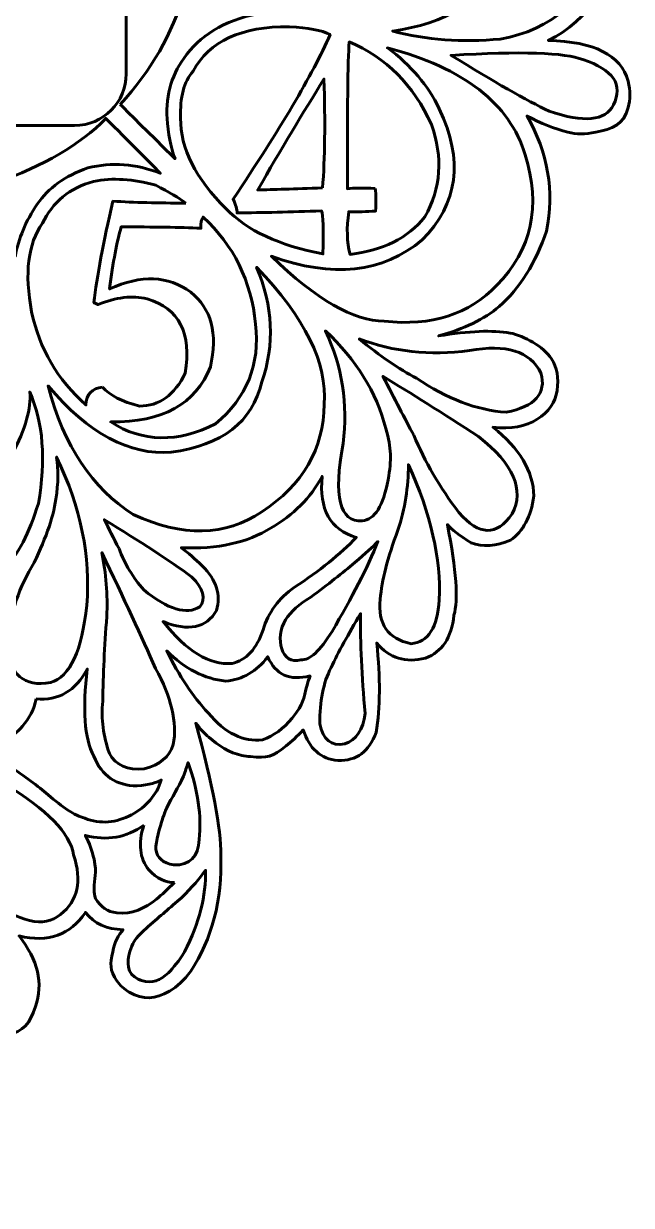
# Model space of a CAD drawing. Header units: millimetres. Extents: x -101 to 243, y -140 to 147.
# Drawn here: x 11.8 to 94.3, y -127.7 to 32.8 of the extents above; entities that cross this region are included whole.
import ezdxf

# ---------------------------------------------------------------- set-up
doc = ezdxf.new("R2010")
doc.units = ezdxf.units.MM
doc.linetypes.add('K5LT32768', pattern=[0])
doc.linetypes.add('K5LT_BASIC', pattern=[0])
doc.layers.add('layer 1', color=7, linetype='Continuous')

# ---------------------------------------------------------------- blocks, each defined once
blk = doc.blocks.new('U1')
at = {"layer": 'layer 1', "color": 5, "linetype": 'K5LT_BASIC', "lineweight": 60, "true_color": 0x0000ff}
for p, q in [((18.72, 76.98), (-25.28, 76.98)), ((-32.28, 69.98), (-32.28, 25.98)), ((25.72, 25.98), (25.72, 69.98)), ((-25.28, 18.98), (18.72, 18.98))]:
    blk.add_line(p, q, dxfattribs=at)
for radius in [4.1, 0.75]:
    blk.add_circle((-3.28, 47.98), radius, dxfattribs=at)
for centre, start, end in [((-25.28, 69.98), 90, 180), ((18.72, 69.98), 0, 90), ((-25.28, 25.98), 180, 270), ((18.72, 25.98), 270, 0)]:
    blk.add_arc(centre, 7, start, end, dxfattribs=at)

msp = doc.modelspace()

# ---------------------------------------------------------------- linework, layer by layer
at = {"layer": 'layer 1', "color": 5, "linetype": 'K5LT32768', "lineweight": 60, "true_color": 0x0000ff}
for points, knots in [([(-20.64, 134.48), (-18.12, 138.97), (-14.51, 142.13), (-9.82, 143.97), (-7.6, 144.84), (-6.31, 145), (-3.92, 144.98), (-0.04, 144.95), (3.35, 144.06), (6.24, 142.31), (9.67, 140.46), (12.34, 137.76), (14.26, 134.21), (14.51, 139.43), (15.87, 142.99), (18.35, 144.9), (18.92, 145.2), (19.46, 145.43), (20, 145.57), (21.34, 145.92), (22.22, 145.72), (23.49, 145.23), (24, 145.03), (24.48, 144.81), (24.74, 144.63), (25.43, 144.14), (26.01, 143.36), (26.47, 142.27), (27.05, 140.39), (27.04, 138.33), (26.45, 136.11), (26.09, 134.64), (25.5, 133.1), (24.67, 131.47), (29.12, 133.93), (33.38, 134.92), (37.44, 134.45), (40.46, 134.12), (43.1, 133.28), (45.35, 131.95), (47.54, 130.65), (50.35, 128.03), (51.73, 125.87), (53.01, 123.88), (53.97, 121.41), (54.61, 118.44), (54.78, 116.84), (54.9, 115.34), (54.96, 113.95), (57.3, 117.61), (59.71, 119.83), (62.17, 120.62), (64.41, 121.35), (66.33, 120.86), (67.96, 119.15), (69.36, 117.81), (69.79, 115.98), (69.25, 113.68), (68.48, 111.83), (67.54, 110.38), (66.45, 109.32), (65.23, 108.15), (63.94, 107.15), (62.58, 106.34), (65.31, 106.39), (67.88, 105.99), (70.28, 105.13), (73.03, 104.34), (75.63, 102.62), (78.06, 99.97), (79.92, 98.2), (81.39, 95.65), (82.47, 92.32), (83.38, 88.81), (83.36, 85.34), (82.43, 81.9), (82.04, 79.95), (81.33, 78.02), (80.29, 76.11), (82.99, 77.54), (85.64, 78.25), (88.23, 78.24), (89.77, 78.25), (91.07, 77.85), (92.15, 77.03), (93.25, 76.32), (93.95, 75.09), (94.26, 73.36), (94.28, 71.79), (94.04, 70.65), (93.55, 69.96), (92.66, 68.74), (91.56, 67.85), (90.25, 67.29), (88.09, 66.2), (85.66, 65.65), (82.95, 65.64), (85.89, 63.94), (88.34, 61.73), (90.3, 59.01), (92.84, 55.03), (93.91, 50.72), (93.5, 46.06), (92.01, 38.43), (88.51, 33.25), (83, 30.52), (89.22, 30.37), (92.84, 28.53), (93.86, 25), (94.15, 23.67), (94.15, 22.47), (93.85, 21.43), (93.16, 18.99), (91.74, 18.51), (89.45, 18.05), (88.03, 17.76), (86.78, 17.77), (85.67, 18.06), (83.82, 18.54), (81.97, 19.27), (80.12, 20.25), (82.98, 15.28), (83.85, 10.07), (82.75, 4.63), (81.3, 0.3), (79.17, -3.11), (76.34, -5.61), (74.32, -7.34), (71.57, -8.68), (68.11, -9.61), (72.25, -8.93), (75.48, -8.8), (77.81, -9.22), (79.75, -9.58), (82.32, -11.05), (83.43, -12.72), (84.19, -13.88), (84.45, -15.32), (84.2, -17.04), (83.99, -18.64), (83.08, -19.93), (81.48, -20.93), (79.96, -21.94), (77.96, -22.3), (75.5, -22), (79.09, -24.87), (80.95, -27.99), (81.06, -31.34), (80.64, -34.16), (79.59, -36.16), (77.9, -37.35), (75.9, -38.17), (74.1, -38.29), (72.52, -37.71), (70.94, -36.71), (69.88, -35.88), (69.31, -35.22), (70.52, -41.41), (70.82, -45.52), (70.2, -47.54), (69.87, -50.59), (68.58, -52.52), (66.35, -53.35), (63.64, -54.05), (61.42, -53.37), (59.72, -51.31), (60.23, -56.03), (60.2, -60.08), (59.63, -63.46), (58.71, -66.03), (56.99, -67.31), (54.47, -67.28), (52.13, -67.04), (50.55, -65.64), (49.75, -63.1), (48.92, -63.98), (48.16, -64.7), (47.45, -65.27), (45.59, -66.77), (44.84, -66.97), (42.59, -66.73), (42.17, -66.69), (41.77, -66.63), (41.41, -66.56), (39.79, -66.25), (38.18, -65.2), (36.94, -64.11), (36.34, -63.59), (35.75, -62.96), (35.15, -62.21), (37.47, -70.57), (38.61, -76.54), (38.57, -80.14), (38.73, -86.23), (37.37, -91.49), (34.47, -95.89), (33.59, -97.08), (32.63, -97.98), (31.57, -98.59), (29.68, -99.68), (28.03, -99.83), (26.12, -98.72), (25.46, -98.33), (24.91, -97.82), (24.46, -97.19), (23.44, -95.73), (23.53, -94.92), (23.89, -93.23), (24.17, -91.93), (24.64, -90.93), (25.3, -90.24), (23.09, -90.19), (21.39, -89.41), (20.18, -87.88), (18.16, -90.97), (15.16, -92.04), (11.17, -91.08), (13.75, -94.34), (14.49, -97.53), (13.41, -100.68), (12.58, -103.09), (11.9, -103.93), (9.47, -104.6), (6.08, -105.54), (2.98, -104.42), (0.18, -101.23), (0.89, -106), (3.03, -111.29), (6.59, -117.08), (8.65, -120.99), (9.03, -124.52), (7.74, -127.67)], [0, 0, 0, 0, 0.012821, 0.012821, 0.012821, 0.025641, 0.025641, 0.025641, 0.038462, 0.038462, 0.038462, 0.051282, 0.051282, 0.051282, 0.064103, 0.064103, 0.064103, 0.076923, 0.076923, 0.076923, 0.089744, 0.089744, 0.089744, 0.102564, 0.102564, 0.102564, 0.115385, 0.115385, 0.115385, 0.128205, 0.128205, 0.128205, 0.141026, 0.141026, 0.141026, 0.153846, 0.153846, 0.153846, 0.166667, 0.166667, 0.166667, 0.179487, 0.179487, 0.179487, 0.192308, 0.192308, 0.192308, 0.205128, 0.205128, 0.205128, 0.217949, 0.217949, 0.217949, 0.230769, 0.230769, 0.230769, 0.24359, 0.24359, 0.24359, 0.25641, 0.25641, 0.25641, 0.269231, 0.269231, 0.269231, 0.282051, 0.282051, 0.282051, 0.294872, 0.294872, 0.294872, 0.307692, 0.307692, 0.307692, 0.320513, 0.320513, 0.320513, 0.333333, 0.333333, 0.333333, 0.346154, 0.346154, 0.346154, 0.358974, 0.358974, 0.358974, 0.371795, 0.371795, 0.371795, 0.384615, 0.384615, 0.384615, 0.397436, 0.397436, 0.397436, 0.410256, 0.410256, 0.410256, 0.423077, 0.423077, 0.423077, 0.435897, 0.435897, 0.435897, 0.448718, 0.448718, 0.448718, 0.461538, 0.461538, 0.461538, 0.474359, 0.474359, 0.474359, 0.487179, 0.487179, 0.487179, 0.5, 0.5, 0.5, 0.512821, 0.512821, 0.512821, 0.525641, 0.525641, 0.525641, 0.538462, 0.538462, 0.538462, 0.551282, 0.551282, 0.551282, 0.564103, 0.564103, 0.564103, 0.576923, 0.576923, 0.576923, 0.589744, 0.589744, 0.589744, 0.602564, 0.602564, 0.602564, 0.615385, 0.615385, 0.615385, 0.628205, 0.628205, 0.628205, 0.641026, 0.641026, 0.641026, 0.653846, 0.653846, 0.653846, 0.666667, 0.666667, 0.666667, 0.679487, 0.679487, 0.679487, 0.692308, 0.692308, 0.692308, 0.705128, 0.705128, 0.705128, 0.717949, 0.717949, 0.717949, 0.730769, 0.730769, 0.730769, 0.74359, 0.74359, 0.74359, 0.75641, 0.75641, 0.75641, 0.769231, 0.769231, 0.769231, 0.782051, 0.782051, 0.782051, 0.794872, 0.794872, 0.794872, 0.807692, 0.807692, 0.807692, 0.820513, 0.820513, 0.820513, 0.833333, 0.833333, 0.833333, 0.846154, 0.846154, 0.846154, 0.858974, 0.858974, 0.858974, 0.871795, 0.871795, 0.871795, 0.884615, 0.884615, 0.884615, 0.897436, 0.897436, 0.897436, 0.910256, 0.910256, 0.910256, 0.923077, 0.923077, 0.923077, 0.935897, 0.935897, 0.935897, 0.948718, 0.948718, 0.948718, 0.961538, 0.961538, 0.961538, 0.974359, 0.974359, 0.974359, 1, 1, 1, 1]), ([(73.64, 59.56), (70.05, 61.87), (66.24, 63.44), (62.2, 64.27), (71.88, 66.73), (79.06, 66.06), (83.74, 62.27), (90.23, 57.69), (92.53, 51.36), (90.64, 43.27), (88.19, 36.1), (83.47, 31.91), (76.49, 30.71), (71.29, 30.22), (66.43, 30.58), (61.89, 31.78), (68.98, 32.79), (74.09, 35.83), (77.21, 40.9), (79.41, 44.49), (79.93, 47.31), (78.92, 51.46), (78.16, 54.65), (76.39, 57.35), (73.64, 59.56)], [0, 0, 0, 0, 0.111111, 0.111111, 0.111111, 0.222222, 0.222222, 0.222222, 0.333333, 0.333333, 0.333333, 0.444444, 0.444444, 0.444444, 0.555556, 0.555556, 0.555556, 0.666667, 0.666667, 0.666667, 0.777778, 0.777778, 0.777778, 1, 1, 1, 1]), ([(24.91, 21.83), (29.09, 26.39), (31.98, 31.42), (33.59, 36.92), (37.18, 35.95), (40.54, 35.03), (43.65, 34.16), (38.97, 33.2), (35.61, 31.17), (33.55, 28.06), (31.74, 25.63), (31, 22.69), (31.32, 19.25), (31.57, 17.06), (31.91, 15.46), (32.35, 14.44), (28.9, 17.85), (26.42, 20.31), (24.91, 21.83)], [0, 0, 0, 0, 0.142857, 0.142857, 0.142857, 0.285714, 0.285714, 0.285714, 0.428571, 0.428571, 0.428571, 0.571429, 0.571429, 0.571429, 0.714286, 0.714286, 0.714286, 1, 1, 1, 1]), ([(33.1, 19.95), (32.99, 22.81), (33.55, 24.93), (34.79, 26.32), (36.97, 30.42), (41.33, 32.44), (47.88, 32.37), (50.41, 32.26), (52.25, 31.91), (53.4, 31.3), (50.97, 25.85), (46.58, 18.4), (40.22, 8.96), (40.59, 8.21), (40.77, 7.58), (40.76, 7.09), (44.2, 7.13), (48.03, 7.22), (52.24, 7.36), (52.43, 6.8), (52.49, 4.86), (52.42, 1.53), (46.47, 2.67), (42.09, 4.71), (39.29, 7.67), (35.13, 11.76), (33.07, 15.85), (33.1, 19.95)], [0, 0, 0, 0, 0.1, 0.1, 0.1, 0.2, 0.2, 0.2, 0.3, 0.3, 0.3, 0.4, 0.4, 0.4, 0.5, 0.5, 0.5, 0.6, 0.6, 0.6, 0.7, 0.7, 0.7, 0.8, 0.8, 0.8, 1, 1, 1, 1]), ([(68.21, 21.23), (66.71, 24.37), (64.37, 27.13), (61.18, 29.51), (71.54, 26.78), (77.77, 21.94), (79.87, 15), (82.04, 8.01), (80.76, 2.11), (76.04, -2.71), (72.26, -6.69), (67.16, -8.32), (60.73, -7.61), (56.65, -7.62), (51.55, -4.68), (45.42, 1.21), (53.72, -1.79), (60.54, -1.05), (65.9, 3.43), (70.76, 8.33), (71.53, 14.27), (68.21, 21.23)], [0, 0, 0, 0, 0.125, 0.125, 0.125, 0.25, 0.25, 0.25, 0.375, 0.375, 0.375, 0.5, 0.5, 0.5, 0.625, 0.625, 0.625, 0.75, 0.75, 0.75, 1, 1, 1, 1]), ([(59.53, 10.42), (57.8, 10.5), (56.54, 10.49), (55.74, 10.37), (55.72, 21.06), (55.8, 27.71), (55.98, 30.32), (61, 28.2), (64.72, 24.46), (67.14, 19.1), (68.75, 14.63), (68.45, 10.45), (66.25, 6.55), (63.94, 3.67), (60.55, 1.97), (56.1, 1.47), (55.67, 3.13), (55.61, 5.05), (55.92, 7.26), (57.11, 7.23), (58.33, 7.26), (59.57, 7.35), (59.65, 8.54), (59.63, 9.56), (59.53, 10.42)], [0, 0, 0, 0, 0.111111, 0.111111, 0.111111, 0.222222, 0.222222, 0.222222, 0.333333, 0.333333, 0.333333, 0.444444, 0.444444, 0.444444, 0.555556, 0.555556, 0.555556, 0.666667, 0.666667, 0.666667, 0.777778, 0.777778, 0.777778, 1, 1, 1, 1]), ([(83.12, 20.92), (80.09, 22.35), (75.65, 24.87), (69.81, 28.49), (79.29, 29.06), (85.26, 28.87), (87.7, 27.91), (91.84, 26.55), (93.22, 24.51), (91.84, 21.77), (90.75, 19.57), (87.84, 19.29), (83.12, 20.92)], [0, 0, 0, 0, 0.2, 0.2, 0.2, 0.4, 0.4, 0.4, 0.6, 0.6, 0.6, 1, 1, 1, 1]), ([(52.37, 10.48), (48.52, 10.36), (45.58, 10.27), (43.56, 10.21), (46.72, 15.7), (49.72, 20.71), (52.55, 25.26), (52.74, 19.44), (52.68, 14.51), (52.37, 10.48)], [0, 0, 0, 0, 0.25, 0.25, 0.25, 0.5, 0.5, 0.5, 1, 1, 1, 1]), ([(8.09, 11.24), (14.52, 13.46), (19.47, 16.35), (22.95, 19.92), (26.11, 16.78), (28.57, 14.3), (30.34, 12.48), (27.03, 13.78), (23.75, 14.02), (20.51, 13.2), (17.41, 12.11), (15.13, 10.48), (13.65, 8.3), (12.06, 5.94), (11.07, 3.58), (10.67, 1.22), (9.6, 5.1), (8.74, 8.44), (8.09, 11.24)], [0, 0, 0, 0, 0.142857, 0.142857, 0.142857, 0.285714, 0.285714, 0.285714, 0.428571, 0.428571, 0.428571, 0.571429, 0.571429, 0.571429, 0.714286, 0.714286, 0.714286, 1, 1, 1, 1]), ([(22.52, -16.58), (21.05, -16.72), (20.29, -17.52), (20.25, -18.98), (16.39, -15.55), (13.94, -11.34), (12.88, -6.34), (11.89, -1.09), (12.38, 2.91), (14.35, 5.68), (15.72, 8.58), (18.03, 10.48), (21.29, 11.38), (23.83, 11.89), (26.65, 11.71), (29.75, 10.84), (31.51, 9.95), (32.86, 9.14), (33.8, 8.42)], [0, 0, 0, 0, 0.142857, 0.142857, 0.142857, 0.285714, 0.285714, 0.285714, 0.428571, 0.428571, 0.428571, 0.571429, 0.571429, 0.571429, 0.714286, 0.714286, 0.714286, 1, 1, 1, 1]), ([(33.8, 8.42), (30.06, 8.43), (26.77, 8.52), (23.92, 8.68), (22.6, 3.07), (21.74, -1.53), (21.34, -5.11), (21.71, -5.28), (21.89, -5.36), (21.89, -5.36), (24.32, -4.35), (26.54, -4.08), (28.55, -4.56), (32.9, -5.85), (34.62, -9.22), (33.73, -14.68), (32.27, -17.65), (30.19, -19.14), (27.5, -19.13), (25.12, -18.53), (23.46, -17.67), (22.52, -16.58)], [0, 0, 0, 0, 0.125, 0.125, 0.125, 0.25, 0.25, 0.25, 0.375, 0.375, 0.375, 0.5, 0.5, 0.5, 0.625, 0.625, 0.625, 0.75, 0.75, 0.75, 1, 1, 1, 1]), ([(34.47, -3.67), (31.4, -1.42), (27.74, -1.27), (23.47, -3.22), (23.93, 0.42), (24.45, 3.22), (25.03, 5.19), (29.42, 5.2), (33.03, 5.14), (35.85, 5.01), (35.82, 5.75), (35.92, 6.25), (36.16, 6.52), (40.31, 2.71), (42.68, -2.13), (43.28, -7.99), (43.9, -13.49), (42.09, -18.01), (37.85, -21.56), (32.7, -24.15), (27.95, -24.06), (23.61, -21.29), (30.64, -21.34), (35.15, -18.85), (37.14, -13.82), (38.17, -9.28), (37.28, -5.89), (34.47, -3.67)], [0, 0, 0, 0, 0.1, 0.1, 0.1, 0.2, 0.2, 0.2, 0.3, 0.3, 0.3, 0.4, 0.4, 0.4, 0.5, 0.5, 0.5, 0.6, 0.6, 0.6, 0.7, 0.7, 0.7, 0.8, 0.8, 0.8, 1, 1, 1, 1]), ([(44.13, -15.86), (45.9, -10.72), (45.66, -5.53), (43.41, -0.29), (49.99, -7.14), (53.05, -13.34), (52.58, -18.89), (52.52, -24.96), (49.71, -29.83), (44.13, -33.49), (39.17, -36.84), (33.35, -36.96), (26.68, -33.84), (21.11, -30.35), (17.26, -24.54), (15.11, -16.4), (20.62, -22.86), (26.19, -25.86), (31.84, -25.39), (38.74, -24.48), (42.83, -21.3), (44.13, -15.86)], [0, 0, 0, 0, 0.125, 0.125, 0.125, 0.25, 0.25, 0.25, 0.375, 0.375, 0.375, 0.5, 0.5, 0.5, 0.625, 0.625, 0.625, 0.75, 0.75, 0.75, 1, 1, 1, 1]), ([(55.16, -24.23), (55.85, -18.89), (55.04, -13.79), (52.76, -8.92), (56.93, -12.82), (59.67, -17.24), (60.96, -22.18), (61.7, -24.96), (61.77, -26.32), (61.26, -29.14), (60.61, -32.69), (59.44, -34.56), (57.74, -34.73), (54.67, -34.9), (53.81, -31.4), (55.16, -24.23)], [0, 0, 0, 0, 0.166667, 0.166667, 0.166667, 0.333333, 0.333333, 0.333333, 0.5, 0.5, 0.5, 0.666667, 0.666667, 0.666667, 1, 1, 1, 1]), ([(65.1, -15.35), (62.75, -14.12), (60.17, -12.34), (57.35, -10.01), (61.91, -11.76), (66.89, -12.3), (72.31, -11.61), (77.29, -10.67), (80.52, -11.68), (82.01, -14.64), (82.79, -17.42), (81.21, -19.2), (77.29, -19.98), (73.3, -19.69), (69.23, -18.15), (65.1, -15.35)], [0, 0, 0, 0, 0.166667, 0.166667, 0.166667, 0.333333, 0.333333, 0.333333, 0.5, 0.5, 0.5, 0.666667, 0.666667, 0.666667, 1, 1, 1, 1]), ([(64.74, -23.1), (63.54, -20.85), (62.15, -18.17), (60.56, -15.09), (64.31, -17.37), (68.64, -20.1), (73.55, -23.27), (78.3, -27.01), (79.81, -30.51), (78.09, -33.78), (76.01, -36.81), (73.6, -36.75), (70.88, -33.6), (68.29, -30.17), (66.24, -26.66), (64.74, -23.1)], [0, 0, 0, 0, 0.166667, 0.166667, 0.166667, 0.333333, 0.333333, 0.333333, 0.5, 0.5, 0.5, 0.666667, 0.666667, 0.666667, 1, 1, 1, 1]), ([(-20.7, -25.11), (-20.61, -22.05), (-20.18, -19.45), (-19.41, -17.32), (-18.26, -24.23), (-15.35, -29.34), (-10.69, -32.63), (-6.67, -34.88), (-3.26, -35.39), (-0.45, -34.14), (3.57, -33.46), (7.13, -30.65), (10.23, -25.69), (12.06, -22.22), (12.86, -19.4), (12.63, -17.23), (14.45, -21.37), (14.84, -26.41), (13.79, -32.36), (12.6, -36.36), (11.03, -39.36), (9.07, -41.35), (6.09, -44.2), (2.56, -45.86), (-1.52, -46.34), (-6.05, -46.97), (-10.45, -45.63), (-14.69, -42.33), (-19.7, -36.78), (-21.7, -31.04), (-20.7, -25.11)], [0, 0, 0, 0, 0.090909, 0.090909, 0.090909, 0.181818, 0.181818, 0.181818, 0.272727, 0.272727, 0.272727, 0.363636, 0.363636, 0.363636, 0.454545, 0.454545, 0.454545, 0.545455, 0.545455, 0.545455, 0.636364, 0.636364, 0.636364, 0.727273, 0.727273, 0.727273, 0.818182, 0.818182, 0.818182, 1, 1, 1, 1]), ([(16.17, -31.76), (16.5, -29.57), (16.53, -27.67), (16.26, -26.07), (19.55, -32.89), (20.92, -39.6), (20.36, -46.18), (19.72, -52.35), (18.09, -55.85), (15.46, -56.69), (11.84, -57.32), (9.88, -55.63), (9.59, -51.61), (9.81, -47.86), (10.91, -44.33), (12.88, -41.02), (14.67, -37.54), (15.77, -34.46), (16.17, -31.76)], [0, 0, 0, 0, 0.142857, 0.142857, 0.142857, 0.285714, 0.285714, 0.285714, 0.428571, 0.428571, 0.428571, 0.571429, 0.571429, 0.571429, 0.714286, 0.714286, 0.714286, 1, 1, 1, 1]), ([(62.6, -36), (63.55, -33.07), (64.02, -30.11), (64.03, -27.1), (67.07, -33.77), (68.47, -39.89), (68.21, -45.44), (67.99, -49.19), (66.71, -51.18), (64.38, -51.4), (61.22, -50.74), (59.83, -48.73), (60.2, -45.35), (60.4, -42.81), (61.2, -39.69), (62.6, -36)], [0, 0, 0, 0, 0.166667, 0.166667, 0.166667, 0.333333, 0.333333, 0.333333, 0.5, 0.5, 0.5, 0.666667, 0.666667, 0.666667, 1, 1, 1, 1]), ([(45.37, -35.67), (48.41, -33.95), (50.72, -31.62), (52.31, -28.68), (51.87, -33.17), (53.41, -35.93), (56.94, -36.96), (54.76, -39.26), (51.97, -41.51), (48.58, -43.72), (46.39, -45.26), (44.97, -47.18), (44.3, -49.51), (43.42, -52.11), (42.01, -53.63), (40.08, -54.09), (37.02, -54.31), (33.9, -52.41), (30.73, -48.4), (34.17, -49.78), (36.58, -49.28), (37.98, -46.88), (38.62, -44.78), (37.96, -42.77), (36.02, -40.83), (35.08, -39.87), (34.13, -39.05), (33.18, -38.38), (38.11, -38.59), (42.17, -37.68), (45.37, -35.67)], [0, 0, 0, 0, 0.090909, 0.090909, 0.090909, 0.181818, 0.181818, 0.181818, 0.272727, 0.272727, 0.272727, 0.363636, 0.363636, 0.363636, 0.454545, 0.454545, 0.454545, 0.545455, 0.545455, 0.545455, 0.636364, 0.636364, 0.636364, 0.727273, 0.727273, 0.727273, 0.818182, 0.818182, 0.818182, 1, 1, 1, 1]), ([(24.74, -38.49), (24, -37.09), (23.34, -35.78), (22.76, -34.56), (27.67, -37.57), (31.62, -40.15), (34.6, -42.3), (36.22, -43.95), (36.59, -45.31), (35.71, -46.39), (33.92, -47.52), (31.38, -46.75), (28.1, -44.1), (26.64, -42.44), (25.52, -40.57), (24.74, -38.49)], [0, 0, 0, 0, 0.166667, 0.166667, 0.166667, 0.333333, 0.333333, 0.333333, 0.5, 0.5, 0.5, 0.666667, 0.666667, 0.666667, 1, 1, 1, 1]), ([(56.77, -40.39), (58.18, -39.16), (59.21, -38.21), (59.88, -37.54), (58.46, -41.05), (56.38, -45.12), (53.65, -49.73), (52.04, -52.37), (50.64, -53.66), (49.42, -53.6), (46.78, -54.43), (45.85, -50.56), (47.34, -48.16), (48.05, -47.02), (49.18, -46), (50.76, -45.1), (53.09, -43.35), (55.09, -41.77), (56.77, -40.39)], [0, 0, 0, 0, 0.142857, 0.142857, 0.142857, 0.285714, 0.285714, 0.285714, 0.428571, 0.428571, 0.428571, 0.571429, 0.571429, 0.571429, 0.714286, 0.714286, 0.714286, 1, 1, 1, 1]), ([(23.09, -47.73), (23.21, -44.75), (22.98, -41.85), (22.41, -39.03), (25.42, -45.3), (27.85, -50.55), (29.7, -54.78), (31.85, -58.64), (32.65, -62.08), (32.11, -65.11), (31.56, -66.78), (30.24, -67.87), (28.17, -68.38), (25.87, -68.61), (24.29, -67.92), (23.43, -66.29), (22.6, -63.99), (22.3, -61.63), (22.54, -59.19), (22.57, -55.61), (22.76, -51.79), (23.09, -47.73)], [0, 0, 0, 0, 0.125, 0.125, 0.125, 0.25, 0.25, 0.25, 0.375, 0.375, 0.375, 0.5, 0.5, 0.5, 0.625, 0.625, 0.625, 0.75, 0.75, 0.75, 1, 1, 1, 1]), ([(53.52, -54.65), (54.5, -52.57), (55.84, -50.12), (57.53, -47.31), (57.47, -51.26), (57.67, -55.78), (58.15, -60.88), (57.87, -63.08), (56.95, -64.46), (55.39, -65.02), (53.54, -65.37), (52.42, -64.45), (52.01, -62.26), (51.96, -59.23), (52.47, -56.69), (53.52, -54.65)], [0, 0, 0, 0, 0.166667, 0.166667, 0.166667, 0.333333, 0.333333, 0.333333, 0.5, 0.5, 0.5, 0.666667, 0.666667, 0.666667, 1, 1, 1, 1]), ([(36.83, -60.79), (34.76, -58.56), (32.9, -55.75), (31.22, -52.38), (33.66, -54.82), (36.33, -56.18), (39.24, -56.48), (41.52, -56.28), (43.42, -55.18), (44.93, -53.18), (46.01, -55.62), (47.92, -56.48), (50.67, -55.77), (50.54, -56.16), (50.41, -56.53), (50.31, -56.87), (49.64, -59.13), (49.94, -59.43), (48.25, -61.5), (47.08, -62.94), (45.74, -63.92), (44.22, -64.44), (41.65, -64.79), (39.18, -63.57), (36.83, -60.79)], [0, 0, 0, 0, 0.111111, 0.111111, 0.111111, 0.222222, 0.222222, 0.222222, 0.333333, 0.333333, 0.333333, 0.444444, 0.444444, 0.444444, 0.555556, 0.555556, 0.555556, 0.666667, 0.666667, 0.666667, 0.777778, 0.777778, 0.777778, 1, 1, 1, 1]), ([(13.5, -58.91), (16.51, -59.17), (18.82, -57.82), (20.42, -54.85), (19.76, -60.26), (20.05, -64.21), (21.31, -66.69), (22.41, -69.37), (24.37, -70.7), (27.19, -70.7), (28.88, -70.54), (29.98, -70.27), (30.48, -69.89), (29.81, -71.98), (28.47, -73.56), (26.45, -74.62), (24.35, -75.76), (22.23, -75.92), (20.09, -75.11), (18.71, -74.69), (17.05, -73.62), (15.11, -71.91), (13.79, -70.75), (11.99, -69.43), (9.72, -67.95), (8.02, -66.93), (6.64, -65.98), (5.58, -65.1), (8.22, -65.13), (10.24, -64.3), (11.63, -62.61), (12.57, -61.56), (13.19, -60.33), (13.5, -58.91)], [0, 0, 0, 0, 0.083333, 0.083333, 0.083333, 0.166667, 0.166667, 0.166667, 0.25, 0.25, 0.25, 0.333333, 0.333333, 0.333333, 0.416667, 0.416667, 0.416667, 0.5, 0.5, 0.5, 0.583333, 0.583333, 0.583333, 0.666667, 0.666667, 0.666667, 0.75, 0.75, 0.75, 0.833333, 0.833333, 0.833333, 1, 1, 1, 1]), ([(-1.8, -61.46), (-1.31, -67.45), (-0.51, -71.99), (0.6, -75.08), (2.2, -79.45), (4.31, -83.04), (6.92, -85.85), (11.21, -89.28), (14.5, -90.05), (16.8, -88.17), (19.15, -86.34), (19.74, -83.64), (18.58, -80.07), (18.09, -77.13), (14.97, -73.93), (9.24, -70.45), (4.79, -67.76), (1.11, -64.77), (-1.8, -61.46)], [0, 0, 0, 0, 0.142857, 0.142857, 0.142857, 0.285714, 0.285714, 0.285714, 0.428571, 0.428571, 0.428571, 0.571429, 0.571429, 0.571429, 0.714286, 0.714286, 0.714286, 1, 1, 1, 1]), ([(33.48, -69.38), (33.73, -68.75), (33.95, -68.15), (34.12, -67.56), (35.46, -71.31), (35.96, -74.78), (35.63, -77.97), (35.53, -80.33), (34.37, -81.49), (32.16, -81.45), (30.67, -81.19), (29.87, -80.48), (29.76, -79.3), (29.66, -78.34), (30.31, -76.22), (30.64, -75.22), (30.82, -74.67), (31.01, -74.16), (31.23, -73.67), (31.92, -72.16), (32.81, -71.03), (33.48, -69.38)], [0, 0, 0, 0, 0.125, 0.125, 0.125, 0.25, 0.25, 0.25, 0.375, 0.375, 0.375, 0.5, 0.5, 0.5, 0.625, 0.625, 0.625, 0.75, 0.75, 0.75, 1, 1, 1, 1]), ([(32.29, -83.82), (31.36, -84.74), (30.54, -85.49), (29.83, -86.07), (28.28, -87.34), (26.49, -88.2), (24.43, -87.95), (23.19, -87.8), (22.24, -87.15), (21.57, -85.99), (21.43, -85.6), (21.36, -85.19), (21.35, -84.77), (21.3, -83.11), (21.79, -82.71), (21.35, -80.64), (21.11, -79.55), (20.73, -78.49), (20.19, -77.44), (23.09, -78.2), (25.73, -77.74), (28.11, -76.06)], [0, 0, 0, 0, 0.125, 0.125, 0.125, 0.25, 0.25, 0.25, 0.375, 0.375, 0.375, 0.5, 0.5, 0.5, 0.625, 0.625, 0.625, 0.75, 0.75, 0.75, 1, 1, 1, 1]), ([(28.11, -76.06), (27.31, -78.54), (27.54, -80.56), (28.78, -82.11), (29.89, -83.3), (31.06, -83.87), (32.29, -83.82)], [0, 0, 0, 0, 0.333333, 0.333333, 0.333333, 1, 1, 1, 1]), ([(33.23, -85.9), (34.65, -84.49), (35.73, -83.25), (36.48, -82.16), (36.59, -85.59), (35.64, -89.29), (33.63, -93.24), (32.88, -94.46), (32.15, -95.41), (31.44, -96.09), (30.32, -97.17), (29.3, -97.59), (27.77, -97.13), (27.61, -97.09), (27.47, -97.03), (27.34, -96.97), (25.76, -96.22), (25.8, -94.63), (26.22, -93.19), (26.36, -92.7), (26.55, -92.25), (26.79, -91.84), (27.47, -90.7), (29.84, -88.84), (30.94, -87.87), (31.71, -87.19), (32.47, -86.53), (33.23, -85.9)], [0, 0, 0, 0, 0.1, 0.1, 0.1, 0.2, 0.2, 0.2, 0.3, 0.3, 0.3, 0.4, 0.4, 0.4, 0.5, 0.5, 0.5, 0.6, 0.6, 0.6, 0.7, 0.7, 0.7, 0.8, 0.8, 0.8, 1, 1, 1, 1])]:
    msp.add_open_spline(points, degree=3, knots=knots, dxfattribs=at)

# ---------------------------------------------------------------- block references
at = {"layer": 'layer 1'}
msp.add_blockref('U1', (0, 0), dxfattribs=at)

doc.saveas('drawing.dxf')
